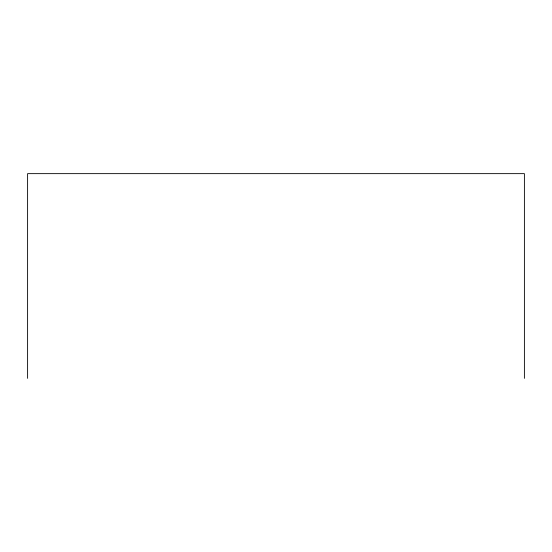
<?xml version="1.0" encoding="UTF-8"?>
<svg xmlns="http://www.w3.org/2000/svg" width="552" height="552" viewBox="0 0 552 552"><rect width="100%" height="100%" fill="white"/><g stroke="black" fill="none" stroke-linecap="round" stroke-linejoin="round"><path stroke-width="0.83" d="M524.4 378.361L524.4 173.638L27.6 173.638L27.6 378.361"/></g></svg>
